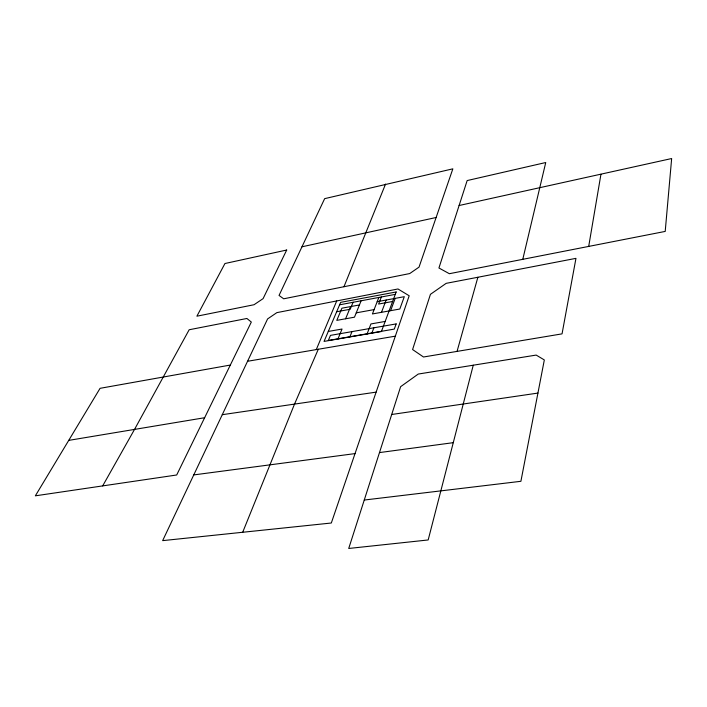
<?xml version="1.0" encoding="UTF-8"?>
<svg xmlns="http://www.w3.org/2000/svg" width="707" height="707" viewBox="0 0 707 707"><rect width="100%" height="100%" fill="white"/><g stroke="black" fill="none" stroke-linecap="round" stroke-linejoin="round"><path stroke-width="1.06" d="M522.782 259.319L545.742 162.53L467.159 180.568L438.932 267.988L449.36 273.706L588.701 246.416L600.95 174.249M473.257 365.201L428.177 539.962L348.719 548.464L400.622 386.685L418.252 374.056L536.171 355.082L544.328 359.934L520.9 481.299L364.273 500.035M457.049 351.397L477.879 277.259L575.958 258.355L562.047 333.863L423.502 357L412.588 349.55L430.43 294.333L446.179 283.339L477.879 277.259M355.029 453.602L331.318 523.012L162.654 540.634L267.6 318.928L276.852 312.635L397.988 288.969L409.185 295.782L355.029 453.602L193.753 474.918M436.122 217.5L452.851 168.832L324.654 198.649L279.044 295.438L283.684 298.805L409.724 273.556L419.03 267.122L436.122 217.5L301.977 246.796M390.618 310.673L395.204 298.363M381.488 312.317L386.163 300.024M371.917 332.953L373.879 327.801M367.048 333.987L370.936 323.939L385.174 321.438M381.356 296.967L378.616 304.045L392.624 301.474M378.837 297.435L372.421 313.952L399.817 309.021L404.298 296.684L377.185 301.686M349.93 336.744L351.989 331.618M242.687 532.283L294.519 404.112L318.3 349.24M343.956 286.733L385.554 184.067M361.144 300.722L354.481 317.187L336.788 320.368L341.914 308.19L359.43 304.956M337.919 339.015L342.038 329.029L328.278 331.459M353.102 302.225L350.204 309.259L336.656 311.743M345.599 318.777L350.645 306.582M316.294 349.576L336.718 300.935M230.323 365.051L176.697 474.989L35.35 495.828L100.076 388.32L230.323 365.051L251.321 322.056L246.902 318.477L189.167 329.754L134.533 429.405L102.674 485.903M459.09 205.516L671.65 158.536L665.207 231.419L588.701 246.416M339.599 304.814L395.266 294.377M356.24 312.848L374.118 309.595M247.547 361.277L395.284 336.17M68.729 440.381L204.632 417.722M222.263 414.691L376.062 392.146M391.696 414.488L537.965 393.074M379.482 452.586L453.267 442.67M396.167 323.912L394.294 329.091L328.322 340.474L330.469 335.374L396.167 323.912M396.167 291.973L381.409 331.512L324.053 341.41L340.65 302.349L396.167 291.973M286.697 250.031L263.092 298.637L254.025 304.735L196.891 316.197L224.95 263.517L286.697 250.031"/></g></svg>
